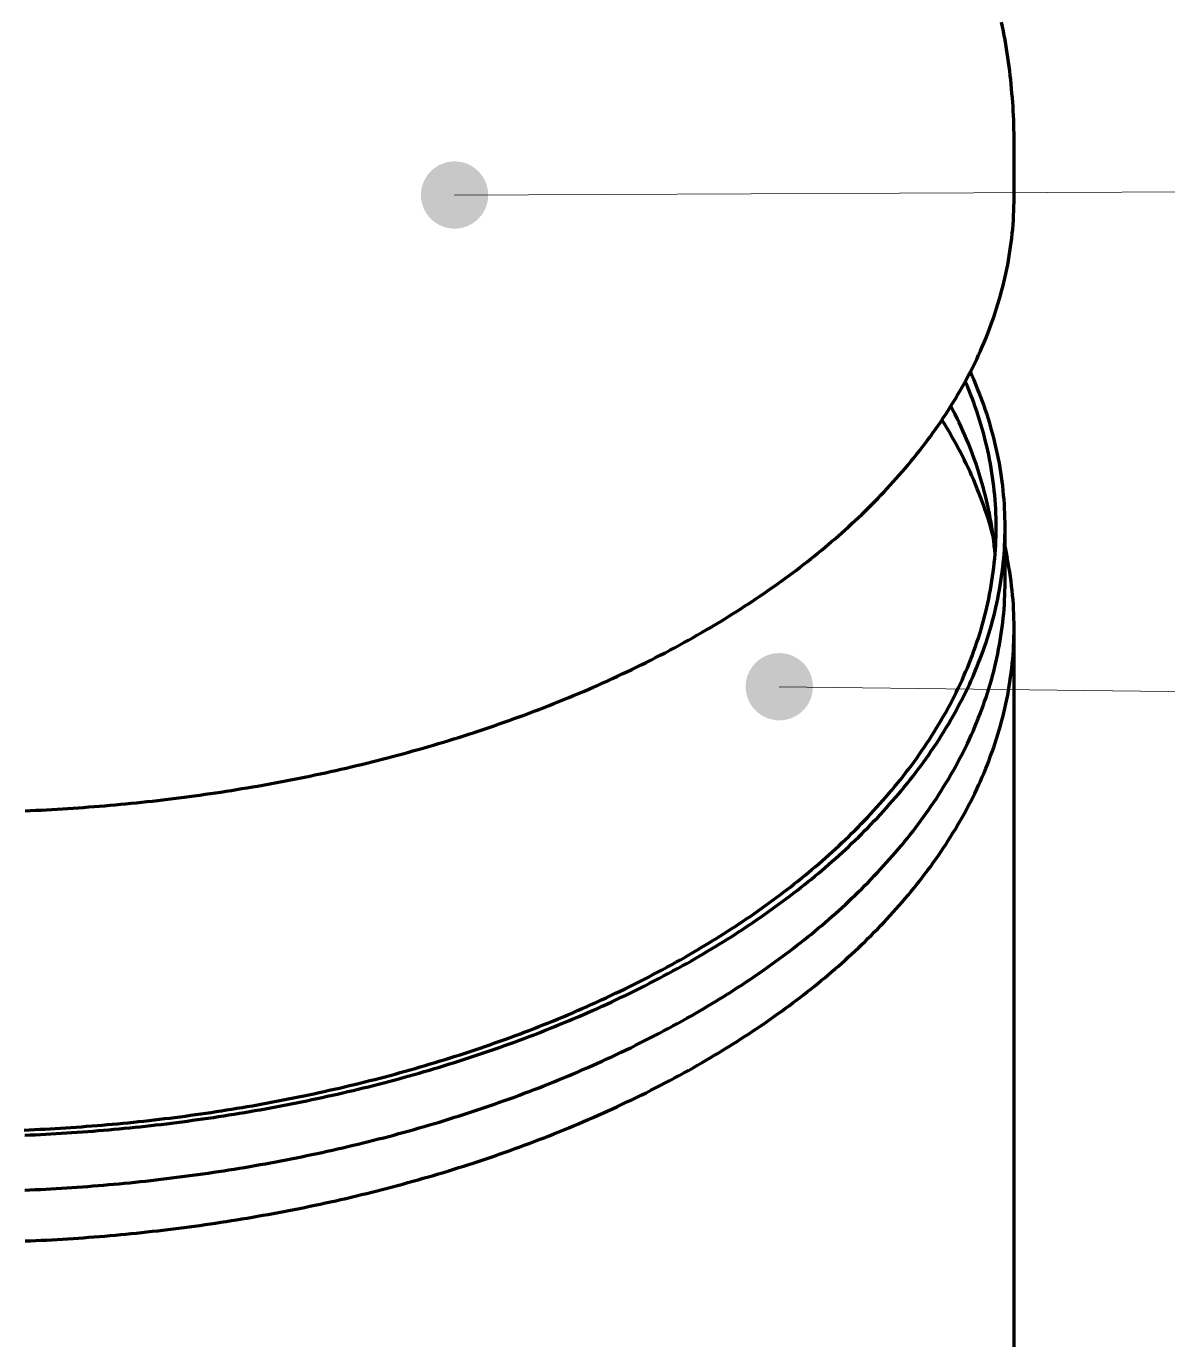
# Model space of a CAD drawing. Header units: millimetres. Extents: x 0 to 594, y 0 to 420.
# Drawn here: x 227.46 to 247.83, y 209 to 232.43 of the extents above; entities that cross this region are included whole.
import ezdxf

# ---------------------------------------------------------------- set-up
doc = ezdxf.new("R2010")
doc.units = ezdxf.units.MM
doc.layers.add('01-VISIBLE', color=7, linetype='CONTINUOUS', lineweight=70)
doc.layers.add('08-FINA', color=5, linetype='CONTINUOUS', lineweight=18)

msp = doc.modelspace()

# ---------------------------------------------------------------- hatches: boundary and pattern name
at = {"layer": '08-FINA'}
h = msp.add_hatch(color=7, dxfattribs=at)
h.dxf.hatch_style = 1
edge = h.paths.add_edge_path()
edge.add_arc((235.106, 229.421), 0.6, 0, 360)
h = msp.add_hatch(color=7, dxfattribs=at)
h.dxf.hatch_style = 1
edge = h.paths.add_edge_path()
edge.add_arc((240.901, 220.649), 0.6, 0, 360)

# ---------------------------------------------------------------- linework, layer by layer
at = {"layer": '01-VISIBLE'}
for p, q in [((245.091, 229.378), (245.091, 230.357)), ((244.931, 222.518), (244.931, 223.498)), ((244.931, 223.135), (244.969, 222.942)), ((245.091, 144.787), (245.091, 221.701))]:
    msp.add_line(p, q, dxfattribs=at)
for points in [[(245.091, 230.357), (245.091, 230.437), (245.09, 230.517), (245.089, 230.597), (245.086, 230.677), (245.084, 230.757), (245.08, 230.837), (245.076, 230.917), (245.072, 230.997), (245.067, 231.077), (245.061, 231.157), (245.054, 231.237), (245.047, 231.316), (245.04, 231.396), (245.031, 231.476), (245.022, 231.555), (245.013, 231.635), (245.003, 231.714), (244.992, 231.793), (244.981, 231.873), (244.969, 231.952), (244.957, 232.031), (244.944, 232.11), (244.93, 232.189), (244.916, 232.267), (244.901, 232.346), (244.885, 232.425), (244.869, 232.503)], [(239.526, 221.621), (239.596, 221.661), (239.666, 221.702), (239.735, 221.743), (239.804, 221.785), (239.873, 221.826), (239.942, 221.868), (240.01, 221.911), (240.079, 221.954), (240.147, 221.997), (240.215, 222.04), (240.283, 222.084), (240.35, 222.128), (240.418, 222.172), (240.485, 222.217), (240.552, 222.262), (240.618, 222.307), (240.685, 222.353), (240.751, 222.399), (240.817, 222.445), (240.882, 222.492), (240.948, 222.539), (241.013, 222.587), (241.078, 222.635), (241.143, 222.683), (241.207, 222.731), (241.271, 222.78), (241.335, 222.83), (241.398, 222.879), (241.462, 222.929), (241.525, 222.979), (241.587, 223.03), (241.65, 223.081), (241.712, 223.133), (241.774, 223.184), (241.835, 223.237), (241.896, 223.289), (241.957, 223.342), (242.017, 223.395), (242.078, 223.449), (242.137, 223.503), (242.197, 223.558), (242.256, 223.613), (242.315, 223.668), (242.373, 223.724), (242.431, 223.78), (242.489, 223.836), (242.546, 223.893), (242.603, 223.95), (242.659, 224.008), (242.715, 224.066), (242.771, 224.124), (242.826, 224.183), (242.88, 224.242), (242.935, 224.302), (242.989, 224.362), (243.042, 224.422), (243.095, 224.483), (243.147, 224.544), (243.199, 224.606), (243.251, 224.668), (243.302, 224.73), (243.352, 224.793), (243.402, 224.856), (243.452, 224.92), (243.501, 224.984), (243.549, 225.049), (243.597, 225.113), (243.644, 225.179), (243.691, 225.244), (243.737, 225.311), (243.783, 225.377), (243.828, 225.444), (243.872, 225.511), (243.916, 225.579), (243.959, 225.647), (244.001, 225.716), (244.043, 225.785), (244.084, 225.854), (244.125, 225.924), (244.165, 225.994), (244.204, 226.064), (244.242, 226.135), (244.28, 226.206), (244.317, 226.278), (244.353, 226.35), (244.389, 226.422), (244.424, 226.495), (244.458, 226.568), (244.491, 226.642), (244.523, 226.715), (244.555, 226.79), (244.586, 226.864), (244.616, 226.939), (244.645, 227.014), (244.673, 227.09), (244.701, 227.165), (244.728, 227.241), (244.753, 227.318), (244.778, 227.395), (244.802, 227.472), (244.825, 227.549), (244.848, 227.626), (244.869, 227.704), (244.889, 227.782), (244.909, 227.86), (244.927, 227.939), (244.945, 228.017), (244.961, 228.096), (244.977, 228.175), (244.992, 228.255), (245.005, 228.334), (245.018, 228.414), (245.03, 228.494), (245.04, 228.574), (245.05, 228.654), (245.059, 228.734), (245.066, 228.814), (245.073, 228.894), (245.078, 228.975), (245.083, 229.055), (245.087, 229.136), (245.089, 229.216), (245.091, 229.297), (245.091, 229.378)], [(244.931, 223.498), (244.931, 223.579), (244.929, 223.661), (244.927, 223.743), (244.923, 223.824), (244.918, 223.906), (244.912, 223.987), (244.905, 224.069), (244.897, 224.15), (244.888, 224.231), (244.878, 224.312), (244.867, 224.393), (244.855, 224.474), (244.842, 224.555), (244.828, 224.635), (244.813, 224.715), (244.797, 224.795), (244.78, 224.875), (244.761, 224.955), (244.742, 225.034), (244.722, 225.113), (244.701, 225.192), (244.679, 225.271), (244.656, 225.349), (244.632, 225.428), (244.608, 225.505), (244.582, 225.583), (244.555, 225.66), (244.528, 225.737), (244.499, 225.814), (244.47, 225.89), (244.44, 225.966), (244.409, 226.041), (244.377, 226.117), (244.344, 226.192), (244.311, 226.266)], [(244.771, 223.498), (244.771, 223.579), (244.769, 223.66), (244.767, 223.741), (244.763, 223.822), (244.758, 223.903), (244.752, 223.983), (244.746, 224.064), (244.738, 224.145), (244.729, 224.225), (244.719, 224.306), (244.708, 224.386), (244.696, 224.466), (244.683, 224.546), (244.669, 224.626), (244.654, 224.706), (244.638, 224.785), (244.621, 224.864), (244.603, 224.943), (244.584, 225.022), (244.564, 225.101), (244.543, 225.179), (244.521, 225.257), (244.498, 225.335), (244.475, 225.412), (244.45, 225.49), (244.424, 225.566), (244.398, 225.643), (244.371, 225.719), (244.342, 225.795), (244.313, 225.871), (244.283, 225.946), (244.253, 226.021), (244.221, 226.096)], [(244.651, 223.738), (244.635, 223.818), (244.618, 223.898), (244.599, 223.978), (244.58, 224.057), (244.56, 224.136), (244.539, 224.215), (244.516, 224.294), (244.493, 224.372), (244.469, 224.45), (244.444, 224.528), (244.418, 224.606), (244.391, 224.683), (244.363, 224.76), (244.335, 224.836), (244.305, 224.912), (244.275, 224.988), (244.243, 225.064), (244.211, 225.139), (244.178, 225.214), (244.144, 225.288), (244.11, 225.362), (244.074, 225.436), (244.038, 225.509), (244.001, 225.582), (243.964, 225.655)], [(244.718, 223.335), (244.696, 223.413), (244.674, 223.492), (244.651, 223.57), (244.627, 223.647), (244.603, 223.724), (244.577, 223.801), (244.55, 223.878), (244.523, 223.955), (244.494, 224.031), (244.465, 224.106), (244.435, 224.182), (244.404, 224.257), (244.372, 224.332), (244.34, 224.406), (244.306, 224.48), (244.272, 224.554), (244.237, 224.627), (244.201, 224.7), (244.165, 224.773), (244.127, 224.845), (244.089, 224.917), (244.051, 224.988), (244.011, 225.059), (243.971, 225.13), (243.93, 225.2), (243.889, 225.27), (243.847, 225.339), (243.804, 225.408)], [(244.752, 223.008), (244.745, 223.089), (244.737, 223.171), (244.728, 223.252), (244.718, 223.334), (244.707, 223.415), (244.694, 223.496), (244.681, 223.577), (244.667, 223.658), (244.651, 223.738)], [(239.3, 215.872), (239.37, 215.912), (239.439, 215.953), (239.509, 215.994), (239.578, 216.035), (239.647, 216.077), (239.715, 216.119), (239.784, 216.161), (239.852, 216.204), (239.92, 216.247), (239.988, 216.291), (240.056, 216.334), (240.123, 216.378), (240.19, 216.423), (240.257, 216.468), (240.324, 216.513), (240.391, 216.558), (240.457, 216.604), (240.523, 216.65), (240.589, 216.697), (240.654, 216.743), (240.72, 216.791), (240.785, 216.838), (240.849, 216.886), (240.914, 216.934), (240.978, 216.983), (241.042, 217.032), (241.106, 217.081), (241.169, 217.131), (241.232, 217.181), (241.295, 217.232), (241.358, 217.283), (241.42, 217.334), (241.482, 217.385), (241.543, 217.437), (241.604, 217.49), (241.665, 217.543), (241.726, 217.596), (241.786, 217.649), (241.846, 217.703), (241.906, 217.757), (241.965, 217.812), (242.023, 217.867), (242.082, 217.923), (242.14, 217.978), (242.198, 218.035), (242.255, 218.091), (242.312, 218.149), (242.368, 218.206), (242.424, 218.264), (242.48, 218.322), (242.535, 218.381), (242.59, 218.44), (242.644, 218.499), (242.698, 218.559), (242.751, 218.62), (242.804, 218.68), (242.857, 218.742), (242.909, 218.803), (242.96, 218.865), (243.011, 218.928), (243.062, 218.99), (243.112, 219.054), (243.161, 219.117), (243.21, 219.181), (243.258, 219.246), (243.306, 219.311), (243.353, 219.376), (243.4, 219.442), (243.446, 219.508), (243.491, 219.574), (243.536, 219.641), (243.58, 219.708), (243.624, 219.776), (243.667, 219.844), (243.709, 219.913), (243.751, 219.982), (243.792, 220.051), (243.832, 220.121), (243.872, 220.191), (243.911, 220.262), (243.949, 220.333), (243.986, 220.404), (244.023, 220.476), (244.059, 220.548), (244.094, 220.62), (244.129, 220.693), (244.162, 220.766), (244.195, 220.84), (244.227, 220.914), (244.259, 220.988), (244.289, 221.063), (244.319, 221.138), (244.347, 221.213), (244.375, 221.288), (244.402, 221.364), (244.428, 221.441), (244.454, 221.517), (244.478, 221.594), (244.501, 221.671), (244.524, 221.748), (244.546, 221.826), (244.566, 221.904), (244.586, 221.982), (244.605, 222.06), (244.622, 222.139), (244.639, 222.218), (244.655, 222.297), (244.67, 222.376), (244.684, 222.455), (244.697, 222.535), (244.709, 222.614), (244.719, 222.694), (244.729, 222.774), (244.738, 222.854), (244.746, 222.934), (244.753, 223.015), (244.758, 223.095), (244.763, 223.176), (244.767, 223.256), (244.769, 223.337), (244.771, 223.417), (244.771, 223.498)], [(239.413, 215.806), (239.483, 215.847), (239.552, 215.888), (239.622, 215.929), (239.691, 215.97), (239.76, 216.012), (239.829, 216.054), (239.897, 216.096), (239.965, 216.139), (240.034, 216.182), (240.102, 216.225), (240.169, 216.269), (240.237, 216.313), (240.304, 216.358), (240.371, 216.402), (240.438, 216.447), (240.504, 216.493), (240.571, 216.539), (240.637, 216.585), (240.703, 216.631), (240.768, 216.678), (240.834, 216.725), (240.899, 216.773), (240.964, 216.82), (241.028, 216.869), (241.093, 216.917), (241.157, 216.966), (241.22, 217.015), (241.284, 217.065), (241.347, 217.115), (241.41, 217.166), (241.473, 217.216), (241.535, 217.268), (241.597, 217.319), (241.658, 217.371), (241.72, 217.423), (241.781, 217.476), (241.841, 217.529), (241.902, 217.582), (241.962, 217.636), (242.021, 217.69), (242.081, 217.745), (242.14, 217.8), (242.198, 217.855), (242.256, 217.911), (242.314, 217.967), (242.372, 218.024), (242.429, 218.081), (242.485, 218.138), (242.542, 218.196), (242.597, 218.254), (242.653, 218.312), (242.708, 218.371), (242.762, 218.431), (242.816, 218.49), (242.87, 218.551), (242.923, 218.611), (242.976, 218.672), (243.028, 218.734), (243.08, 218.795), (243.131, 218.858), (243.182, 218.92), (243.232, 218.983), (243.282, 219.047), (243.331, 219.111), (243.38, 219.175), (243.428, 219.24), (243.475, 219.305), (243.522, 219.37), (243.569, 219.436), (243.614, 219.502), (243.66, 219.569), (243.704, 219.636), (243.748, 219.704), (243.791, 219.772), (243.834, 219.84), (243.876, 219.909), (243.918, 219.978), (243.958, 220.047), (243.998, 220.117), (244.038, 220.188), (244.077, 220.258), (244.114, 220.33), (244.152, 220.401), (244.188, 220.473), (244.224, 220.545), (244.259, 220.618), (244.293, 220.691), (244.327, 220.764), (244.359, 220.838), (244.391, 220.912), (244.422, 220.986), (244.452, 221.061), (244.482, 221.136), (244.51, 221.211), (244.538, 221.287), (244.565, 221.363), (244.591, 221.439), (244.616, 221.516), (244.64, 221.593), (244.663, 221.67), (244.686, 221.747), (244.707, 221.825), (244.728, 221.903), (244.747, 221.981), (244.766, 222.06), (244.784, 222.138), (244.8, 222.217), (244.816, 222.296), (244.831, 222.375), (244.844, 222.455), (244.857, 222.534), (244.869, 222.614), (244.88, 222.694), (244.89, 222.774), (244.898, 222.854), (244.906, 222.934), (244.913, 223.015), (244.918, 223.095), (244.923, 223.175), (244.927, 223.256), (244.929, 223.336), (244.931, 223.417), (244.931, 223.498)], [(245.091, 221.701), (245.091, 221.785), (245.089, 221.868), (245.086, 221.951), (245.083, 222.034), (245.078, 222.117), (245.072, 222.2), (245.065, 222.283), (245.056, 222.366), (245.047, 222.449), (245.037, 222.532), (245.025, 222.614), (245.013, 222.697), (244.999, 222.779), (244.985, 222.861), (244.969, 222.942)], [(239.413, 214.826), (239.483, 214.867), (239.552, 214.908), (239.622, 214.949), (239.691, 214.99), (239.76, 215.032), (239.829, 215.074), (239.897, 215.116), (239.965, 215.159), (240.034, 215.202), (240.102, 215.246), (240.169, 215.289), (240.237, 215.333), (240.304, 215.378), (240.371, 215.422), (240.438, 215.468), (240.504, 215.513), (240.571, 215.559), (240.637, 215.605), (240.703, 215.651), (240.768, 215.698), (240.834, 215.745), (240.899, 215.793), (240.964, 215.841), (241.028, 215.889), (241.093, 215.937), (241.157, 215.986), (241.22, 216.036), (241.284, 216.085), (241.347, 216.135), (241.41, 216.186), (241.473, 216.237), (241.535, 216.288), (241.597, 216.339), (241.658, 216.391), (241.72, 216.443), (241.781, 216.496), (241.841, 216.549), (241.902, 216.603), (241.962, 216.656), (242.021, 216.711), (242.081, 216.765), (242.14, 216.82), (242.198, 216.875), (242.256, 216.931), (242.314, 216.987), (242.372, 217.044), (242.429, 217.101), (242.485, 217.158), (242.542, 217.216), (242.597, 217.274), (242.653, 217.333), (242.708, 217.392), (242.762, 217.451), (242.816, 217.511), (242.87, 217.571), (242.923, 217.631), (242.976, 217.692), (243.028, 217.754), (243.08, 217.816), (243.131, 217.878), (243.182, 217.94), (243.232, 218.003), (243.282, 218.067), (243.331, 218.131), (243.38, 218.195), (243.428, 218.26), (243.475, 218.325), (243.522, 218.39), (243.569, 218.456), (243.614, 218.523), (243.66, 218.589), (243.704, 218.656), (243.748, 218.724), (243.791, 218.792), (243.834, 218.86), (243.876, 218.929), (243.918, 218.998), (243.958, 219.068), (243.998, 219.138), (244.038, 219.208), (244.077, 219.279), (244.114, 219.35), (244.152, 219.421), (244.188, 219.493), (244.224, 219.565), (244.259, 219.638), (244.293, 219.711), (244.327, 219.784), (244.359, 219.858), (244.391, 219.932), (244.422, 220.006), (244.452, 220.081), (244.482, 220.156), (244.51, 220.231), (244.538, 220.307), (244.565, 220.383), (244.591, 220.459), (244.616, 220.536), (244.64, 220.613), (244.663, 220.69), (244.686, 220.767), (244.707, 220.845), (244.728, 220.923), (244.747, 221.001), (244.766, 221.08), (244.784, 221.158), (244.8, 221.237), (244.816, 221.316), (244.831, 221.396), (244.844, 221.475), (244.857, 221.554), (244.869, 221.634), (244.88, 221.714), (244.89, 221.794), (244.898, 221.874), (244.906, 221.954), (244.913, 222.035), (244.918, 222.115), (244.923, 222.196), (244.927, 222.276), (244.929, 222.357), (244.931, 222.437), (244.931, 222.518)], [(239.526, 213.945), (239.596, 213.985), (239.666, 214.026), (239.735, 214.067), (239.804, 214.108), (239.873, 214.15), (239.942, 214.192), (240.01, 214.235), (240.079, 214.277), (240.147, 214.32), (240.215, 214.364), (240.283, 214.407), (240.35, 214.452), (240.418, 214.496), (240.485, 214.541), (240.552, 214.586), (240.618, 214.631), (240.685, 214.677), (240.751, 214.723), (240.817, 214.769), (240.882, 214.816), (240.948, 214.863), (241.013, 214.911), (241.078, 214.958), (241.143, 215.007), (241.207, 215.055), (241.271, 215.104), (241.335, 215.153), (241.398, 215.203), (241.462, 215.253), (241.525, 215.303), (241.587, 215.354), (241.65, 215.405), (241.712, 215.456), (241.774, 215.508), (241.835, 215.56), (241.896, 215.613), (241.957, 215.666), (242.017, 215.719), (242.078, 215.773), (242.137, 215.827), (242.197, 215.882), (242.256, 215.936), (242.315, 215.992), (242.373, 216.047), (242.431, 216.103), (242.489, 216.16), (242.546, 216.217), (242.603, 216.274), (242.659, 216.331), (242.715, 216.389), (242.771, 216.448), (242.826, 216.507), (242.88, 216.566), (242.935, 216.625), (242.989, 216.685), (243.042, 216.746), (243.095, 216.807), (243.147, 216.868), (243.199, 216.929), (243.251, 216.992), (243.302, 217.054), (243.352, 217.117), (243.402, 217.18), (243.452, 217.244), (243.501, 217.308), (243.549, 217.372), (243.597, 217.437), (243.644, 217.502), (243.691, 217.568), (243.737, 217.634), (243.783, 217.701), (243.828, 217.768), (243.872, 217.835), (243.916, 217.903), (243.959, 217.971), (244.001, 218.039), (244.043, 218.108), (244.084, 218.178), (244.125, 218.247), (244.165, 218.318), (244.204, 218.388), (244.242, 218.459), (244.28, 218.53), (244.317, 218.602), (244.353, 218.674), (244.389, 218.746), (244.424, 218.819), (244.458, 218.892), (244.491, 218.965), (244.523, 219.039), (244.555, 219.113), (244.586, 219.188), (244.616, 219.263), (244.645, 219.338), (244.673, 219.413), (244.701, 219.489), (244.728, 219.565), (244.753, 219.642), (244.778, 219.718), (244.802, 219.795), (244.825, 219.873), (244.848, 219.95), (244.869, 220.028), (244.889, 220.106), (244.909, 220.184), (244.927, 220.263), (244.945, 220.341), (244.961, 220.42), (244.977, 220.499), (244.992, 220.579), (245.005, 220.658), (245.018, 220.738), (245.03, 220.817), (245.04, 220.897), (245.05, 220.977), (245.059, 221.057), (245.066, 221.138), (245.073, 221.218), (245.078, 221.299), (245.083, 221.379), (245.087, 221.46), (245.089, 221.54), (245.091, 221.621), (245.091, 221.701)], [(227.445, 218.436), (227.54, 218.44), (227.634, 218.444), (227.729, 218.449), (227.824, 218.454), (227.918, 218.459), (228.013, 218.464), (228.108, 218.47), (228.202, 218.476), (228.297, 218.482), (228.392, 218.489), (228.486, 218.495), (228.581, 218.503), (228.675, 218.51), (228.77, 218.518), (228.864, 218.525), (228.959, 218.534), (229.053, 218.542), (229.148, 218.551), (229.242, 218.56), (229.336, 218.569), (229.431, 218.579), (229.525, 218.589), (229.619, 218.599), (229.714, 218.609), (229.808, 218.62), (229.902, 218.631), (229.996, 218.642), (230.09, 218.654), (230.184, 218.666), (230.278, 218.678), (230.372, 218.69), (230.466, 218.703), (230.56, 218.716), (230.654, 218.729), (230.748, 218.743), (230.842, 218.756), (230.935, 218.77), (231.029, 218.785), (231.123, 218.8), (231.216, 218.815), (231.31, 218.83), (231.404, 218.845), (231.497, 218.861), (231.591, 218.877), (231.684, 218.894), (231.777, 218.911), (231.87, 218.928), (231.964, 218.945), (232.057, 218.963), (232.15, 218.981), (232.243, 218.999), (232.336, 219.017), (232.429, 219.036), (232.522, 219.055), (232.615, 219.075), (232.707, 219.094), (232.8, 219.115), (232.893, 219.135), (232.985, 219.156), (233.078, 219.176), (233.17, 219.198), (233.262, 219.219), (233.355, 219.241), (233.447, 219.263), (233.539, 219.286), (233.631, 219.309), (233.723, 219.332), (233.815, 219.355), (233.907, 219.379), (233.998, 219.403), (234.09, 219.427), (234.182, 219.452), (234.273, 219.477), (234.364, 219.502), (234.456, 219.528), (234.547, 219.554), (234.638, 219.58), (234.729, 219.607), (234.82, 219.634), (234.911, 219.661), (235.001, 219.689), (235.092, 219.717), (235.182, 219.745), (235.273, 219.774), (235.363, 219.803), (235.453, 219.832), (235.543, 219.862), (235.633, 219.892), (235.723, 219.922), (235.813, 219.953), (235.903, 219.984), (235.992, 220.015), (236.081, 220.047), (236.171, 220.079), (236.26, 220.111), (236.349, 220.144), (236.438, 220.177), (236.526, 220.21), (236.615, 220.244), (236.703, 220.278), (236.792, 220.313), (236.88, 220.348), (236.968, 220.383), (237.056, 220.419), (237.143, 220.455), (237.231, 220.491), (237.318, 220.528), (237.406, 220.565), (237.493, 220.602), (237.58, 220.64), (237.666, 220.679), (237.753, 220.717), (237.839, 220.756), (237.926, 220.796), (238.012, 220.835), (238.098, 220.876), (238.183, 220.916), (238.269, 220.957), (238.354, 220.999), (238.439, 221.04), (238.524, 221.083), (238.609, 221.125), (238.693, 221.168), (238.778, 221.211), (238.862, 221.255), (238.946, 221.3), (239.029, 221.344), (239.113, 221.389), (239.196, 221.435), (239.279, 221.481), (239.362, 221.527), (239.444, 221.574), (239.526, 221.621)], [(227.422, 212.74), (227.515, 212.744), (227.608, 212.748), (227.702, 212.753), (227.795, 212.758), (227.888, 212.763), (227.981, 212.768), (228.074, 212.774), (228.167, 212.78), (228.26, 212.786), (228.353, 212.792), (228.446, 212.799), (228.539, 212.806), (228.632, 212.813), (228.725, 212.82), (228.818, 212.828), (228.91, 212.836), (229.003, 212.845), (229.096, 212.853), (229.189, 212.862), (229.282, 212.871), (229.374, 212.881), (229.467, 212.89), (229.56, 212.9), (229.653, 212.911), (229.745, 212.921), (229.838, 212.932), (229.93, 212.943), (230.023, 212.954), (230.115, 212.966), (230.208, 212.978), (230.3, 212.99), (230.393, 213.003), (230.485, 213.015), (230.577, 213.028), (230.669, 213.042), (230.762, 213.055), (230.854, 213.069), (230.946, 213.083), (231.038, 213.098), (231.13, 213.113), (231.222, 213.128), (231.314, 213.143), (231.406, 213.158), (231.498, 213.174), (231.59, 213.191), (231.681, 213.207), (231.773, 213.224), (231.865, 213.241), (231.956, 213.258), (232.048, 213.276), (232.139, 213.294), (232.231, 213.312), (232.322, 213.33), (232.414, 213.349), (232.505, 213.368), (232.596, 213.388), (232.687, 213.407), (232.778, 213.427), (232.869, 213.448), (232.96, 213.468), (233.051, 213.489), (233.142, 213.51), (233.232, 213.532), (233.323, 213.554), (233.414, 213.576), (233.504, 213.598), (233.594, 213.621), (233.685, 213.644), (233.775, 213.667), (233.865, 213.691), (233.955, 213.715), (234.045, 213.739), (234.135, 213.764), (234.225, 213.789), (234.315, 213.814), (234.404, 213.84), (234.494, 213.865), (234.583, 213.892), (234.673, 213.918), (234.762, 213.945), (234.851, 213.972), (234.94, 214), (235.029, 214.027), (235.118, 214.056), (235.207, 214.084), (235.296, 214.113), (235.384, 214.142), (235.473, 214.171), (235.561, 214.201), (235.649, 214.231), (235.737, 214.262), (235.825, 214.293), (235.913, 214.324), (236.001, 214.355), (236.088, 214.387), (236.176, 214.419), (236.263, 214.452), (236.351, 214.485), (236.438, 214.518), (236.525, 214.552), (236.611, 214.586), (236.698, 214.62), (236.785, 214.655), (236.871, 214.69), (236.957, 214.725), (237.043, 214.761), (237.129, 214.797), (237.215, 214.833), (237.301, 214.87), (237.386, 214.908), (237.471, 214.945), (237.557, 214.983), (237.642, 215.022), (237.726, 215.06), (237.811, 215.099), (237.895, 215.139), (237.98, 215.179), (238.064, 215.219), (238.148, 215.26), (238.231, 215.301), (238.315, 215.342), (238.398, 215.384), (238.481, 215.426), (238.564, 215.469), (238.647, 215.512), (238.729, 215.556), (238.811, 215.6), (238.893, 215.644), (238.975, 215.689), (239.057, 215.734), (239.138, 215.779), (239.219, 215.825), (239.3, 215.872)], [(227.434, 212.648), (227.527, 212.652), (227.621, 212.656), (227.715, 212.661), (227.809, 212.666), (227.903, 212.671), (227.997, 212.676), (228.091, 212.682), (228.185, 212.688), (228.278, 212.694), (228.372, 212.7), (228.466, 212.707), (228.56, 212.714), (228.654, 212.721), (228.747, 212.729), (228.841, 212.737), (228.935, 212.745), (229.028, 212.753), (229.122, 212.762), (229.215, 212.771), (229.309, 212.78), (229.403, 212.79), (229.496, 212.799), (229.59, 212.81), (229.683, 212.82), (229.776, 212.831), (229.87, 212.841), (229.963, 212.853), (230.056, 212.864), (230.15, 212.876), (230.243, 212.888), (230.336, 212.9), (230.429, 212.913), (230.523, 212.926), (230.616, 212.939), (230.709, 212.952), (230.802, 212.966), (230.895, 212.98), (230.988, 212.994), (231.08, 213.009), (231.173, 213.024), (231.266, 213.039), (231.359, 213.054), (231.452, 213.07), (231.544, 213.086), (231.637, 213.102), (231.729, 213.119), (231.822, 213.136), (231.914, 213.153), (232.007, 213.17), (232.099, 213.188), (232.191, 213.206), (232.283, 213.225), (232.376, 213.243), (232.468, 213.262), (232.56, 213.282), (232.652, 213.301), (232.744, 213.321), (232.835, 213.341), (232.927, 213.362), (233.019, 213.382), (233.11, 213.404), (233.202, 213.425), (233.294, 213.447), (233.385, 213.469), (233.476, 213.491), (233.568, 213.513), (233.659, 213.536), (233.75, 213.56), (233.841, 213.583), (233.932, 213.607), (234.023, 213.631), (234.113, 213.656), (234.204, 213.681), (234.295, 213.706), (234.385, 213.731), (234.476, 213.757), (234.566, 213.783), (234.656, 213.809), (234.746, 213.836), (234.836, 213.863), (234.926, 213.891), (235.016, 213.918), (235.106, 213.946), (235.196, 213.975), (235.285, 214.003), (235.374, 214.032), (235.464, 214.062), (235.553, 214.092), (235.642, 214.122), (235.731, 214.152), (235.82, 214.183), (235.909, 214.214), (235.997, 214.245), (236.086, 214.277), (236.174, 214.309), (236.262, 214.342), (236.35, 214.375), (236.438, 214.408), (236.526, 214.441), (236.614, 214.475), (236.701, 214.509), (236.789, 214.544), (236.876, 214.579), (236.963, 214.614), (237.05, 214.65), (237.137, 214.686), (237.224, 214.722), (237.31, 214.759), (237.397, 214.796), (237.483, 214.834), (237.569, 214.872), (237.655, 214.91), (237.74, 214.949), (237.826, 214.988), (237.911, 215.027), (237.996, 215.067), (238.081, 215.108), (238.166, 215.148), (238.251, 215.189), (238.335, 215.231), (238.419, 215.272), (238.503, 215.315), (238.587, 215.357), (238.671, 215.4), (238.754, 215.444), (238.837, 215.488), (238.92, 215.532), (239.003, 215.577), (239.086, 215.622), (239.168, 215.667), (239.25, 215.713), (239.332, 215.759), (239.413, 215.806)], [(227.434, 211.668), (227.527, 211.672), (227.621, 211.677), (227.715, 211.681), (227.809, 211.686), (227.903, 211.691), (227.997, 211.696), (228.091, 211.702), (228.185, 211.708), (228.278, 211.714), (228.372, 211.721), (228.466, 211.727), (228.56, 211.734), (228.654, 211.742), (228.747, 211.749), (228.841, 211.757), (228.935, 211.765), (229.028, 211.774), (229.122, 211.782), (229.215, 211.791), (229.309, 211.8), (229.403, 211.81), (229.496, 211.82), (229.59, 211.83), (229.683, 211.84), (229.776, 211.851), (229.87, 211.862), (229.963, 211.873), (230.056, 211.884), (230.15, 211.896), (230.243, 211.908), (230.336, 211.92), (230.429, 211.933), (230.523, 211.946), (230.616, 211.959), (230.709, 211.972), (230.802, 211.986), (230.895, 212), (230.988, 212.014), (231.08, 212.029), (231.173, 212.044), (231.266, 212.059), (231.359, 212.074), (231.452, 212.09), (231.544, 212.106), (231.637, 212.122), (231.729, 212.139), (231.822, 212.156), (231.914, 212.173), (232.007, 212.191), (232.099, 212.208), (232.191, 212.227), (232.283, 212.245), (232.376, 212.264), (232.468, 212.283), (232.56, 212.302), (232.652, 212.321), (232.744, 212.341), (232.835, 212.361), (232.927, 212.382), (233.019, 212.403), (233.11, 212.424), (233.202, 212.445), (233.294, 212.467), (233.385, 212.489), (233.476, 212.511), (233.568, 212.534), (233.659, 212.557), (233.75, 212.58), (233.841, 212.603), (233.932, 212.627), (234.023, 212.651), (234.113, 212.676), (234.204, 212.701), (234.295, 212.726), (234.385, 212.751), (234.476, 212.777), (234.566, 212.803), (234.656, 212.83), (234.746, 212.856), (234.836, 212.883), (234.926, 212.911), (235.016, 212.939), (235.106, 212.967), (235.196, 212.995), (235.285, 213.024), (235.374, 213.053), (235.464, 213.082), (235.553, 213.112), (235.642, 213.142), (235.731, 213.172), (235.82, 213.203), (235.909, 213.234), (235.997, 213.266), (236.086, 213.297), (236.174, 213.329), (236.262, 213.362), (236.35, 213.395), (236.438, 213.428), (236.526, 213.461), (236.614, 213.495), (236.701, 213.53), (236.789, 213.564), (236.876, 213.599), (236.963, 213.634), (237.05, 213.67), (237.137, 213.706), (237.224, 213.743), (237.31, 213.779), (237.397, 213.817), (237.483, 213.854), (237.569, 213.892), (237.655, 213.93), (237.74, 213.969), (237.826, 214.008), (237.911, 214.048), (237.996, 214.088), (238.081, 214.128), (238.166, 214.168), (238.251, 214.209), (238.335, 214.251), (238.419, 214.293), (238.503, 214.335), (238.587, 214.377), (238.671, 214.421), (238.754, 214.464), (238.837, 214.508), (238.92, 214.552), (239.003, 214.597), (239.086, 214.642), (239.168, 214.687), (239.25, 214.733), (239.332, 214.78), (239.413, 214.826)], [(227.445, 210.76), (227.54, 210.764), (227.634, 210.768), (227.729, 210.773), (227.824, 210.777), (227.918, 210.783), (228.013, 210.788), (228.108, 210.794), (228.202, 210.8), (228.297, 210.806), (228.392, 210.812), (228.486, 210.819), (228.581, 210.826), (228.675, 210.834), (228.77, 210.841), (228.864, 210.849), (228.959, 210.857), (229.053, 210.866), (229.148, 210.875), (229.242, 210.884), (229.336, 210.893), (229.431, 210.902), (229.525, 210.912), (229.619, 210.922), (229.714, 210.933), (229.808, 210.944), (229.902, 210.955), (229.996, 210.966), (230.09, 210.977), (230.184, 210.989), (230.278, 211.001), (230.372, 211.014), (230.466, 211.026), (230.56, 211.039), (230.654, 211.053), (230.748, 211.066), (230.842, 211.08), (230.935, 211.094), (231.029, 211.109), (231.123, 211.123), (231.216, 211.138), (231.31, 211.154), (231.404, 211.169), (231.497, 211.185), (231.591, 211.201), (231.684, 211.218), (231.777, 211.234), (231.87, 211.251), (231.964, 211.269), (232.057, 211.286), (232.15, 211.304), (232.243, 211.323), (232.336, 211.341), (232.429, 211.36), (232.522, 211.379), (232.615, 211.399), (232.707, 211.418), (232.8, 211.438), (232.893, 211.459), (232.985, 211.479), (233.078, 211.5), (233.17, 211.521), (233.262, 211.543), (233.355, 211.565), (233.447, 211.587), (233.539, 211.61), (233.631, 211.632), (233.723, 211.656), (233.815, 211.679), (233.907, 211.703), (233.998, 211.727), (234.09, 211.751), (234.182, 211.776), (234.273, 211.801), (234.364, 211.826), (234.456, 211.852), (234.547, 211.878), (234.638, 211.904), (234.729, 211.931), (234.82, 211.958), (234.911, 211.985), (235.001, 212.013), (235.092, 212.041), (235.182, 212.069), (235.273, 212.098), (235.363, 212.127), (235.453, 212.156), (235.543, 212.185), (235.633, 212.215), (235.723, 212.246), (235.813, 212.276), (235.903, 212.307), (235.992, 212.339), (236.081, 212.37), (236.171, 212.402), (236.26, 212.435), (236.349, 212.468), (236.438, 212.501), (236.526, 212.534), (236.615, 212.568), (236.703, 212.602), (236.792, 212.637), (236.88, 212.672), (236.968, 212.707), (237.056, 212.743), (237.143, 212.779), (237.231, 212.815), (237.318, 212.852), (237.406, 212.889), (237.493, 212.926), (237.58, 212.964), (237.666, 213.002), (237.753, 213.041), (237.839, 213.08), (237.926, 213.119), (238.012, 213.159), (238.098, 213.199), (238.183, 213.24), (238.269, 213.281), (238.354, 213.322), (238.439, 213.364), (238.524, 213.406), (238.609, 213.449), (238.693, 213.492), (238.778, 213.535), (238.862, 213.579), (238.946, 213.623), (239.029, 213.668), (239.113, 213.713), (239.196, 213.758), (239.279, 213.804), (239.362, 213.851), (239.444, 213.897), (239.526, 213.945)]]:
    msp.add_lwpolyline(points, dxfattribs=at)
at = {"layer": '08-FINA'}
for p, q in [((369.5, 229.981), (235.106, 229.421)), ((369.5, 219.056), (240.901, 220.649))]:
    msp.add_line(p, q, dxfattribs=at)

doc.saveas('drawing.dxf')
